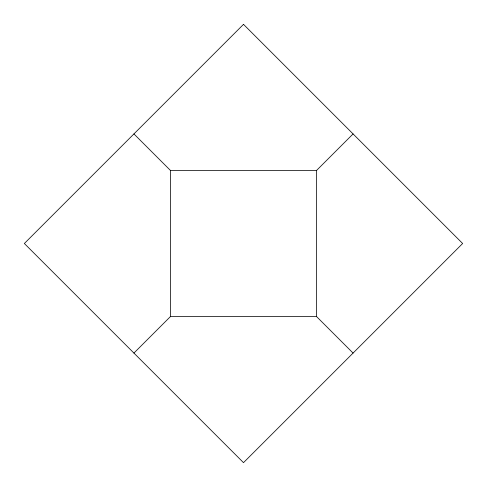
<?xml version="1.0" encoding="UTF-8"?>
<svg xmlns="http://www.w3.org/2000/svg" width="487" height="487" viewBox="0 0 487 487"><rect width="100%" height="100%" fill="white"/><g stroke="black" fill="none" stroke-linecap="round" stroke-linejoin="round"><path stroke-width="0.73" d="M133.925 353.075L170.45 316.55L316.55 316.55L353.075 353.075M133.925 133.925L170.45 170.45L316.55 170.45L353.075 133.925M316.55 170.45L316.55 316.55M170.45 170.45L170.45 316.55M243.5 24.35L24.35 243.5L243.5 462.65L462.65 243.5L243.5 24.35"/></g></svg>
